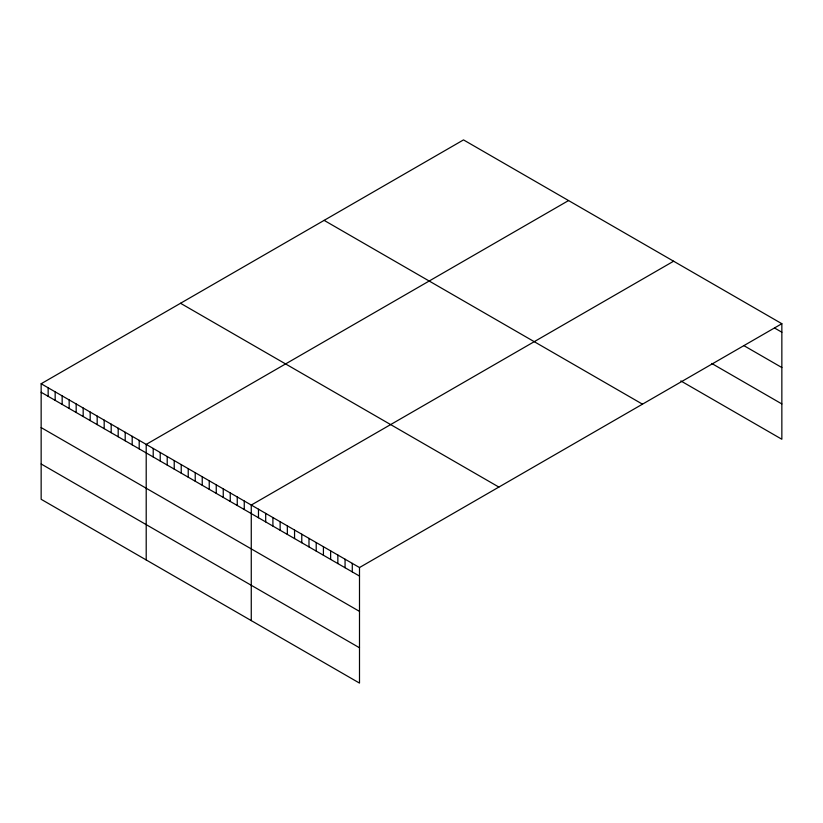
<?xml version="1.0" encoding="UTF-8"?>
<svg xmlns="http://www.w3.org/2000/svg" width="823" height="823" viewBox="0 0 823 823"><rect width="100%" height="100%" fill="white"/><g stroke="black" fill="none" stroke-linecap="round" stroke-linejoin="round"><path stroke-width="1.23" d="M41.15 383.744L359.497 567.541L359.497 683.1L41.15 499.294L41.15 383.744L463.503 139.9L781.85 323.706L781.85 439.256L680.827 380.926M568.559 200.555L146.206 444.399L146.206 559.949M673.615 261.21L251.262 505.055L251.262 620.604M359.497 567.541L781.85 323.706M774.638 328.058L781.85 332.225M743.704 345.526L781.85 367.542M711.751 363.468L781.85 403.939M324.128 220.369L642.475 404.165M180.525 303.276L498.872 487.072M41.15 392.273L359.497 576.069M41.15 427.59L359.497 611.386M41.15 463.977L359.497 647.773M352.285 563.374L352.285 571.903M345.063 559.208L345.063 567.736M337.852 555.041L337.852 563.57M330.64 550.875L330.64 559.403M323.418 546.709L323.418 555.237M316.207 542.542L316.207 551.071M308.985 538.386L308.985 546.904M301.774 534.22L301.774 542.738M294.552 530.053L294.552 538.571M287.34 525.887L287.34 534.405M280.129 521.72L280.129 530.238M272.907 517.554L272.907 526.072M265.695 513.387L265.695 521.905M258.473 509.221L258.473 517.739M244.256 501.012L244.256 509.53M237.25 496.969L237.25 505.487M230.245 492.926L230.245 501.444M223.249 488.883L223.249 497.401M216.243 484.84L216.243 493.358M209.237 480.786L209.237 489.315M202.232 476.743L202.232 485.272M195.226 472.7L195.226 481.229M188.23 468.657L188.23 477.186M181.225 464.614L181.225 473.143M174.219 460.571L174.219 469.1M167.213 456.528L167.213 465.057M160.218 452.485L160.218 461.014M153.212 448.442L153.212 456.971M139.2 440.356L139.2 448.885M132.194 436.313L132.194 444.842M125.199 432.27L125.199 440.799M118.193 428.227L118.193 436.746M111.187 424.184L111.187 432.703M104.182 420.142L104.182 428.66M97.176 416.099L97.176 424.617M90.18 412.056L90.18 420.574M83.174 408.013L83.174 416.531M76.169 403.959L76.169 412.488M69.163 399.916L69.163 408.445M62.157 395.873L62.157 404.402M55.162 391.83L55.162 400.359M48.156 387.787L48.156 396.316"/></g></svg>
